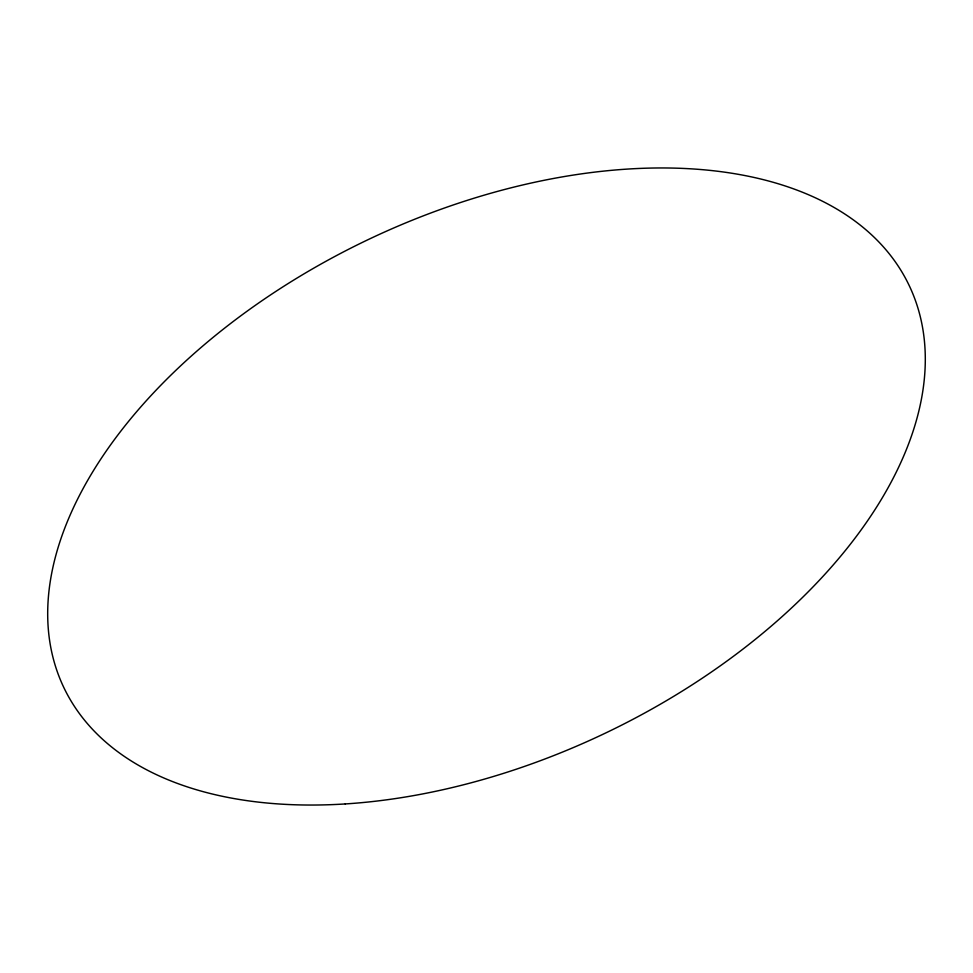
<?xml version="1.0" encoding="UTF-8"?>
<svg xmlns="http://www.w3.org/2000/svg" width="973" height="973" viewBox="0 0 973 973"><rect width="100%" height="100%" fill="white"/><g stroke="black" fill="none" stroke-linecap="round" stroke-linejoin="round"><path stroke-width="1.46" d="M345.257 803.941A468.037 273.778 -25.4 0 0 916.907 304.853A468.037 273.778 -25.4 0 0 197.337 350.706A468.037 273.778 -25.4 0 0 345.257 803.941"/></g></svg>
